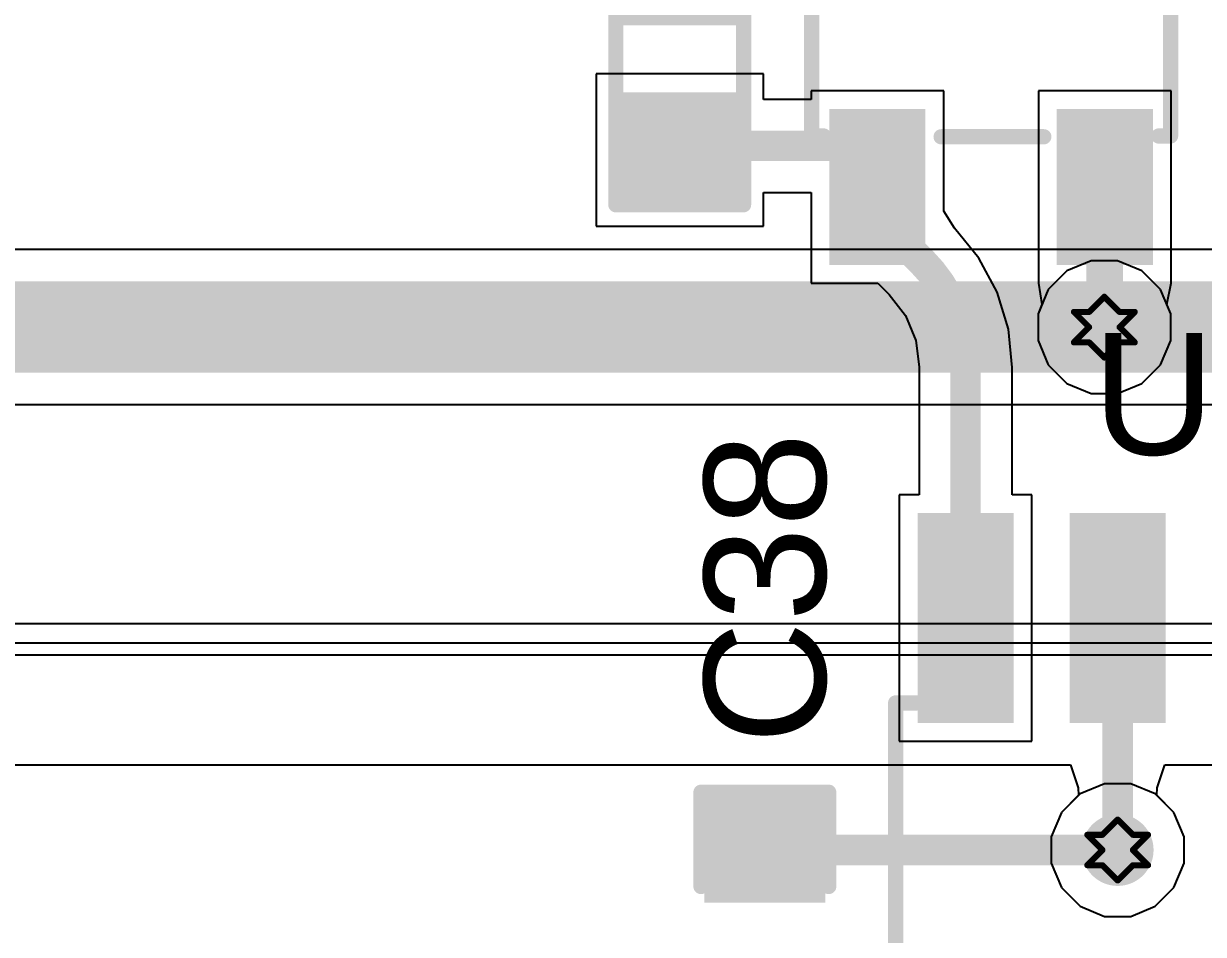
# Model space of a CAD drawing. Header units: inches. Extents: x 24 to 500, y 68 to 269.
# Drawn here: x 268.87 to 278.72, y 100.44 to 108.05 of the extents above; entities that cross this region are included whole.
import ezdxf

# ---------------------------------------------------------------- set-up
doc = ezdxf.new("R2010")
doc.units = ezdxf.units.IN
for name, color, linetype in [('Bottom Layer', 5, 'Continuous'), ('Drill Drawing', 1, 'Continuous'), ('Layer 1', 16, 'Continuous'), ('Layer 2', 76, 'Continuous'), ('Top Layer', 1, 'Continuous'), ('Top Overlay', 2, 'Continuous'), ('Top Paste', 8, 'Continuous'), ('Top Solder', 216, 'Continuous'), ('Via Holes', 16, 'Continuous')]:
    doc.layers.add(name, color=color, linetype=linetype)
doc.styles.add('Arial', font='', dxfattribs={"height": 0.2})
doc.styles.get('Arial').set_extended_font_data('Arial')

# ---------------------------------------------------------------- blocks, each defined once
blk = doc.blocks.new('SOIC_8_35')
at = {"layer": 'Top Layer'}
for points in [[(-1.925, 2.205), (-1.925, 1.605), (-3.475, 1.605), (-3.475, 2.205)], [(3.475, 2.205), (3.475, 1.605), (1.925, 1.605), (1.925, 2.205)], [(-1.925, 0.935), (-1.925, 0.335), (-3.475, 0.335), (-3.475, 0.935)], [(3.475, 0.935), (3.475, 0.335), (1.925, 0.335), (1.925, 0.935)], [(-1.925, -0.335), (-1.925, -0.935), (-3.475, -0.935), (-3.475, -0.335)], [(3.475, -0.335), (3.475, -0.935), (1.925, -0.935), (1.925, -0.335)], [(-1.925, -1.605), (-1.925, -2.205), (-3.475, -2.205), (-3.475, -1.605)], [(3.475, -1.605), (3.475, -2.205), (1.925, -2.205), (1.925, -1.605)]]:
    blk.add_hatch(color=1, dxfattribs=at).paths.add_polyline_path(points)
at = {"layer": 'Top Overlay'}
blk.add_hatch(color=2, dxfattribs=at).paths.add_polyline_path([(-1.8288, 1.5748), (-1.4986, 1.5748), (-1.4986, 2.2352), (-1.8288, 2.2352)])
at = {"layer": 'Top Paste'}
for points in [[(-1.925, 2.205), (-1.925, 1.605), (-3.475, 1.605), (-3.475, 2.205)], [(3.475, 2.205), (3.475, 1.605), (1.925, 1.605), (1.925, 2.205)], [(-1.925, 0.935), (-1.925, 0.335), (-3.475, 0.335), (-3.475, 0.935)], [(3.475, 0.935), (3.475, 0.335), (1.925, 0.335), (1.925, 0.935)], [(-1.925, -0.335), (-1.925, -0.935), (-3.475, -0.935), (-3.475, -0.335)], [(3.475, -0.335), (3.475, -0.935), (1.925, -0.935), (1.925, -0.335)], [(-1.925, -1.605), (-1.925, -2.205), (-3.475, -2.205), (-3.475, -1.605)], [(3.475, -1.605), (3.475, -2.205), (1.925, -2.205), (1.925, -1.605)]]:
    blk.add_hatch(color=8, dxfattribs=at).paths.add_polyline_path(points)
at = {"layer": 'Top Solder'}
for points in [[(-1.8234, 2.3066), (-1.8234, 1.5034), (-3.5766, 1.5034), (-3.5766, 2.3066)], [(3.5766, 2.3066), (3.5766, 1.5034), (1.8234, 1.5034), (1.8234, 2.3066)], [(-1.8234, 1.0366), (-1.8234, 0.2334), (-3.5766, 0.2334), (-3.5766, 1.0366)], [(3.5766, 1.0366), (3.5766, 0.2334), (1.8234, 0.2334), (1.8234, 1.0366)], [(-1.8234, -0.2334), (-1.8234, -1.0366), (-3.5766, -1.0366), (-3.5766, -0.2334)], [(3.5766, -0.2334), (3.5766, -1.0366), (1.8234, -1.0366), (1.8234, -0.2334)], [(-1.8234, -1.5034), (-1.8234, -2.3066), (-3.5766, -2.3066), (-3.5766, -1.5034)], [(3.5766, -1.5034), (3.5766, -2.3066), (1.8234, -2.3066), (1.8234, -1.5034)]]:
    blk.add_hatch(color=216, dxfattribs=at).paths.add_polyline_path(points)
at = {"layer": 'Top Overlay'}
for points in [[(-1.9906, 2.3114, 0.127, 0.127, 0), (-1.9906, 2.4892, 0.127, 0.127, 0)], [(1.9906, 2.4892, 0.127, 0.127, 0), (-1.9906, 2.4892, 0.127, 0.127, 0)], [(1.9906, 2.3114, 0.127, 0.127, 0), (1.9906, 2.4892, 0.127, 0.127, 0)], [(-3.6322, 1.905, 0.127, 0.127, 0), (-3.7592, 2.032, 0.127, 0.127, 0)], [(-3.7592, 1.778, 0.127, 0.127, 0), (-3.7592, 2.032, 0.127, 0.127, 0)], [(-3.7592, 1.778, 0.127, 0.127, 0), (-3.6322, 1.905, 0.127, 0.127, 0)], [(-1.9906, -2.4892, 0.127, 0.127, 0), (-1.9906, -2.3114, 0.127, 0.127, 0)], [(1.9906, -2.4892, 0.127, 0.127, 0), (1.9906, -2.3114, 0.127, 0.127, 0)], [(1.9906, -2.4892, 0.127, 0.127, 0), (-1.9906, -2.4892, 0.127, 0.127, 0)]]:
    blk.add_lwpolyline(points, format="xyseb", dxfattribs=at)
for points in [[(-2.0223, 2.4892, 0.0635, 0.0635, 1), (-1.9588, 2.4892, 0.0635, 0.0635, 1)], [(-2.0223, 2.4892, 0.0635, 0.0635, 1), (-1.9588, 2.4892, 0.0635, 0.0635, 1)], [(1.9588, 2.4892, 0.0635, 0.0635, 1), (2.0223, 2.4892, 0.0635, 0.0635, 1)], [(1.9588, 2.4892, 0.0635, 0.0635, 1), (2.0223, 2.4892, 0.0635, 0.0635, 1)], [(-2.0223, 2.3114, 0.0635, 0.0635, 1), (-1.9588, 2.3114, 0.0635, 0.0635, 1)], [(1.9588, 2.3114, 0.0635, 0.0635, 1), (2.0223, 2.3114, 0.0635, 0.0635, 1)], [(-3.791, 2.032, 0.0635, 0.0635, 1), (-3.7275, 2.032, 0.0635, 0.0635, 1)], [(-3.791, 2.032, 0.0635, 0.0635, 1), (-3.7275, 2.032, 0.0635, 0.0635, 1)], [(-3.6639, 1.905, 0.0635, 0.0635, 1), (-3.6004, 1.905, 0.0635, 0.0635, 1)], [(-3.6639, 1.905, 0.0635, 0.0635, 1), (-3.6004, 1.905, 0.0635, 0.0635, 1)], [(-3.791, 1.778, 0.0635, 0.0635, 1), (-3.7275, 1.778, 0.0635, 0.0635, 1)], [(-3.791, 1.778, 0.0635, 0.0635, 1), (-3.7275, 1.778, 0.0635, 0.0635, 1)], [(-2.0223, -2.3114, 0.0635, 0.0635, 1), (-1.9588, -2.3114, 0.0635, 0.0635, 1)], [(1.9588, -2.3114, 0.0635, 0.0635, 1), (2.0223, -2.3114, 0.0635, 0.0635, 1)], [(-2.0223, -2.4892, 0.0635, 0.0635, 1), (-1.9588, -2.4892, 0.0635, 0.0635, 1)], [(-2.0223, -2.4892, 0.0635, 0.0635, 1), (-1.9588, -2.4892, 0.0635, 0.0635, 1)], [(1.9588, -2.4892, 0.0635, 0.0635, 1), (2.0223, -2.4892, 0.0635, 0.0635, 1)], [(1.9588, -2.4892, 0.0635, 0.0635, 1), (2.0223, -2.4892, 0.0635, 0.0635, 1)]]:
    blk.add_lwpolyline(points, format="xyseb", close=True, dxfattribs=at)
blk = doc.blocks.new('SOT_23_5_71')
at = {"layer": 'Top Layer'}
for points in [[(-1.85, 1.25), (-0.75, 1.25), (-0.75, 0.65), (-1.85, 0.65)], [(0.75, 1.25), (1.85, 1.25), (1.85, 0.65), (0.75, 0.65)], [(-1.85, 0.3), (-0.75, 0.3), (-0.75, -0.3), (-1.85, -0.3)], [(-1.85, -0.65), (-0.75, -0.65), (-0.75, -1.25), (-1.85, -1.25)], [(0.75, -0.65), (1.85, -0.65), (1.85, -1.25), (0.75, -1.25)]]:
    blk.add_hatch(color=1, dxfattribs=at).paths.add_polyline_path(points)
at = {"layer": 'Top Paste'}
for points in [[(-1.85, 1.25), (-0.75, 1.25), (-0.75, 0.65), (-1.85, 0.65)], [(0.75, 1.25), (1.85, 1.25), (1.85, 0.65), (0.75, 0.65)], [(-1.85, 0.3), (-0.75, 0.3), (-0.75, -0.3), (-1.85, -0.3)], [(-1.85, -0.65), (-0.75, -0.65), (-0.75, -1.25), (-1.85, -1.25)], [(0.75, -0.65), (1.85, -0.65), (1.85, -1.25), (0.75, -1.25)]]:
    blk.add_hatch(color=8, dxfattribs=at).paths.add_polyline_path(points)
at = {"layer": 'Top Solder'}
for points in [[(-1.9516, 1.3516), (-0.6484, 1.3516), (-0.6484, 0.5484), (-1.9516, 0.5484)], [(0.6484, 1.3516), (1.9516, 1.3516), (1.9516, 0.5484), (0.6484, 0.5484)], [(-1.9516, 0.4016), (-0.6484, 0.4016), (-0.6484, -0.4016), (-1.9516, -0.4016)], [(-1.9516, -0.5484), (-0.6484, -0.5484), (-0.6484, -1.3516), (-1.9516, -1.3516)], [(0.6484, -0.5484), (1.9516, -0.5484), (1.9516, -1.3516), (0.6484, -1.3516)]]:
    blk.add_hatch(color=216, dxfattribs=at).paths.add_polyline_path(points)
at = {"layer": 'Top Overlay'}
for points in [[(-0.879, 1.3986, 0.127, 0.127, 0), (-0.879, 1.4986, 0.127, 0.127, 0)], [(0.8736, 1.4986, 0.127, 0.127, 0), (-0.879, 1.4986, 0.127, 0.127, 0)], [(0.8736, 1.3986, 0.127, 0.127, 0), (0.8736, 1.4986, 0.127, 0.127, 0)], [(-2.1336, 0.8128, 0.127, 0.127, 0), (-2.1336, 1.0668, 0.127, 0.127, 0)], [(-2.0066, 0.9398, 0.127, 0.127, 0), (-2.1336, 1.0668, 0.127, 0.127, 0)], [(-2.1336, 0.8128, 0.127, 0.127, 0), (-2.0066, 0.9398, 0.127, 0.127, 0)], [(0.88, -0.418, 0.127, 0.127, 0), (0.88, 0.44, 0.127, 0.127, 0)], [(-0.879, -1.4986, 0.127, 0.127, 0), (-0.879, -1.3986, 0.127, 0.127, 0)], [(0.8736, -1.4986, 0.127, 0.127, 0), (0.8736, -1.3986, 0.127, 0.127, 0)], [(0.8736, -1.4986, 0.127, 0.127, 0), (-0.879, -1.4986, 0.127, 0.127, 0)]]:
    blk.add_lwpolyline(points, format="xyseb", dxfattribs=at)
for points in [[(-0.9108, 1.4986, 0.0635, 0.0635, 1), (-0.8473, 1.4986, 0.0635, 0.0635, 1)], [(-0.9108, 1.4986, 0.0635, 0.0635, 1), (-0.8473, 1.4986, 0.0635, 0.0635, 1)], [(0.8418, 1.4986, 0.0635, 0.0635, 1), (0.9053, 1.4986, 0.0635, 0.0635, 1)], [(0.8418, 1.4986, 0.0635, 0.0635, 1), (0.9053, 1.4986, 0.0635, 0.0635, 1)], [(-0.9108, 1.3986, 0.0635, 0.0635, 1), (-0.8473, 1.3986, 0.0635, 0.0635, 1)], [(0.8418, 1.3986, 0.0635, 0.0635, 1), (0.9053, 1.3986, 0.0635, 0.0635, 1)], [(-2.1654, 1.0668, 0.0635, 0.0635, 1), (-2.1019, 1.0668, 0.0635, 0.0635, 1)], [(-2.1654, 1.0668, 0.0635, 0.0635, 1), (-2.1019, 1.0668, 0.0635, 0.0635, 1)], [(-2.0384, 0.9398, 0.0635, 0.0635, 1), (-1.9749, 0.9398, 0.0635, 0.0635, 1)], [(-2.0384, 0.9398, 0.0635, 0.0635, 1), (-1.9749, 0.9398, 0.0635, 0.0635, 1)], [(-2.1654, 0.8128, 0.0635, 0.0635, 1), (-2.1019, 0.8128, 0.0635, 0.0635, 1)], [(-2.1654, 0.8128, 0.0635, 0.0635, 1), (-2.1019, 0.8128, 0.0635, 0.0635, 1)], [(0.8482, 0.44, 0.0635, 0.0635, 1), (0.9117, 0.44, 0.0635, 0.0635, 1)], [(0.8482, -0.418, 0.0635, 0.0635, 1), (0.9117, -0.418, 0.0635, 0.0635, 1)], [(-0.9108, -1.3986, 0.0635, 0.0635, 1), (-0.8473, -1.3986, 0.0635, 0.0635, 1)], [(0.8418, -1.3986, 0.0635, 0.0635, 1), (0.9053, -1.3986, 0.0635, 0.0635, 1)], [(-0.9108, -1.4986, 0.0635, 0.0635, 1), (-0.8473, -1.4986, 0.0635, 0.0635, 1)], [(-0.9108, -1.4986, 0.0635, 0.0635, 1), (-0.8473, -1.4986, 0.0635, 0.0635, 1)], [(0.8418, -1.4986, 0.0635, 0.0635, 1), (0.9053, -1.4986, 0.0635, 0.0635, 1)], [(0.8418, -1.4986, 0.0635, 0.0635, 1), (0.9053, -1.4986, 0.0635, 0.0635, 1)]]:
    blk.add_lwpolyline(points, format="xyseb", close=True, dxfattribs=at)
blk = doc.blocks.new('R___0603_121')
at = {"layer": 'Top Layer'}
for points in [[(-0.381, 0.4445), (-0.381, -0.4445), (-1.143, -0.4445), (-1.143, 0.4445)], [(1.143, 0.4445), (1.143, -0.4445), (0.381, -0.4445), (0.381, 0.4445)]]:
    blk.add_hatch(color=1, dxfattribs=at).paths.add_polyline_path(points)
at = {"layer": 'Top Paste'}
for points in [[(-0.381, 0.4445), (-0.381, -0.4445), (-1.143, -0.4445), (-1.143, 0.4445)], [(1.143, 0.4445), (1.143, -0.4445), (0.381, -0.4445), (0.381, 0.4445)]]:
    blk.add_hatch(color=8, dxfattribs=at).paths.add_polyline_path(points)
at = {"layer": 'Top Solder'}
for points in [[(-0.2794, 0.5461), (-0.2794, -0.5461), (-1.2446, -0.5461), (-1.2446, 0.5461)], [(1.2446, 0.5461), (1.2446, -0.5461), (0.2794, -0.5461), (0.2794, 0.5461)]]:
    blk.add_hatch(color=216, dxfattribs=at).paths.add_polyline_path(points)
at = {"layer": 'Top Overlay'}
for points in [[(1.2192, 0.5334, 0.127, 0.127, 0), (-1.2192, 0.5334, 0.127, 0.127, 0)], [(-1.2192, -0.5334, 0.127, 0.127, 0), (-1.2192, 0.5334, 0.127, 0.127, 0)], [(1.2192, -0.5334, 0.127, 0.127, 0), (1.2192, 0.5334, 0.127, 0.127, 0)], [(1.2192, -0.5334, 0.127, 0.127, 0), (-1.2192, -0.5334, 0.127, 0.127, 0)]]:
    blk.add_lwpolyline(points, format="xyseb", dxfattribs=at)
for points in [[(-1.25095, 0.5334, 0.0635, 0.0635, 1), (-1.18745, 0.5334, 0.0635, 0.0635, 1)], [(-1.25095, 0.5334, 0.0635, 0.0635, 1), (-1.18745, 0.5334, 0.0635, 0.0635, 1)], [(1.18745, 0.5334, 0.0635, 0.0635, 1), (1.25095, 0.5334, 0.0635, 0.0635, 1)], [(1.18745, 0.5334, 0.0635, 0.0635, 1), (1.25095, 0.5334, 0.0635, 0.0635, 1)], [(-1.25095, -0.5334, 0.0635, 0.0635, 1), (-1.18745, -0.5334, 0.0635, 0.0635, 1)], [(-1.25095, -0.5334, 0.0635, 0.0635, 1), (-1.18745, -0.5334, 0.0635, 0.0635, 1)], [(1.18745, -0.5334, 0.0635, 0.0635, 1), (1.25095, -0.5334, 0.0635, 0.0635, 1)], [(1.18745, -0.5334, 0.0635, 0.0635, 1), (1.25095, -0.5334, 0.0635, 0.0635, 1)]]:
    blk.add_lwpolyline(points, format="xyseb", close=True, dxfattribs=at)
blk = doc.blocks.new('C___0603_239')
at = {"layer": 'Top Layer'}
for points in [[(-0.381, 0.4445), (-0.381, -0.4445), (-1.143, -0.4445), (-1.143, 0.4445)], [(1.143, 0.4445), (1.143, -0.4445), (0.381, -0.4445), (0.381, 0.4445)]]:
    blk.add_hatch(color=1, dxfattribs=at).paths.add_polyline_path(points)
at = {"layer": 'Top Paste'}
for points in [[(-0.381, 0.4445), (-0.381, -0.4445), (-1.143, -0.4445), (-1.143, 0.4445)], [(1.143, 0.4445), (1.143, -0.4445), (0.381, -0.4445), (0.381, 0.4445)]]:
    blk.add_hatch(color=8, dxfattribs=at).paths.add_polyline_path(points)
at = {"layer": 'Top Solder'}
for points in [[(-0.321, 0.5045), (-0.321, -0.5045), (-1.203, -0.5045), (-1.203, 0.5045)], [(1.203, 0.5045), (1.203, -0.5045), (0.321, -0.5045), (0.321, 0.5045)]]:
    blk.add_hatch(color=216, dxfattribs=at).paths.add_polyline_path(points)
at = {"layer": 'Top Overlay'}
for points in [[(-1.2446, 0.5334, 0.127, 0.127, 0), (-0.4572, 0.5334, 0.127, 0.127, 0)], [(-1.2446, 0.5334, 0.127, 0.127, 0), (-1.2446, -0.5334, 0.127, 0.127, 0)], [(0.4572, 0.5334, 0.127, 0.127, 0), (1.2446, 0.5334, 0.127, 0.127, 0)], [(1.2446, 0.5334, 0.127, 0.127, 0), (1.2446, -0.5334, 0.127, 0.127, 0)], [(-1.2446, -0.5334, 0.127, 0.127, 0), (-0.4572, -0.5334, 0.127, 0.127, 0)], [(0.4572, -0.5334, 0.127, 0.127, 0), (1.2446, -0.5334, 0.127, 0.127, 0)]]:
    blk.add_lwpolyline(points, format="xyseb", dxfattribs=at)
for points in [[(-1.2764, 0.5334, 0.0635, 0.0635, 1), (-1.2128, 0.5334, 0.0635, 0.0635, 1)], [(-1.2764, 0.5334, 0.0635, 0.0635, 1), (-1.2128, 0.5334, 0.0635, 0.0635, 1)], [(-0.4889, 0.5334, 0.0635, 0.0635, 1), (-0.4254, 0.5334, 0.0635, 0.0635, 1)], [(0.4254, 0.5334, 0.0635, 0.0635, 1), (0.4889, 0.5334, 0.0635, 0.0635, 1)], [(1.2128, 0.5334, 0.0635, 0.0635, 1), (1.2764, 0.5334, 0.0635, 0.0635, 1)], [(1.2128, 0.5334, 0.0635, 0.0635, 1), (1.2764, 0.5334, 0.0635, 0.0635, 1)], [(-1.2764, -0.5334, 0.0635, 0.0635, 1), (-1.2128, -0.5334, 0.0635, 0.0635, 1)], [(-1.2764, -0.5334, 0.0635, 0.0635, 1), (-1.2128, -0.5334, 0.0635, 0.0635, 1)], [(-0.4889, -0.5334, 0.0635, 0.0635, 1), (-0.4254, -0.5334, 0.0635, 0.0635, 1)], [(0.4254, -0.5334, 0.0635, 0.0635, 1), (0.4889, -0.5334, 0.0635, 0.0635, 1)], [(1.2128, -0.5334, 0.0635, 0.0635, 1), (1.2764, -0.5334, 0.0635, 0.0635, 1)], [(1.2128, -0.5334, 0.0635, 0.0635, 1), (1.2764, -0.5334, 0.0635, 0.0635, 1)]]:
    blk.add_lwpolyline(points, format="xyseb", close=True, dxfattribs=at)

msp = doc.modelspace()

# ---------------------------------------------------------------- hatches: boundary and pattern name
at = {"layer": 'Bottom Layer'}
h = msp.add_hatch(color=5, dxfattribs=at)
edge = h.paths.add_edge_path()
edge.add_arc((277.8917, 105.5098), 0.3, 0, 360)
h = msp.add_hatch(color=5, dxfattribs=at)
edge = h.paths.add_edge_path()
edge.add_arc((278.003, 101.1428), 0.3, 0, 360)
at = {"layer": 'Layer 1'}
h = msp.add_hatch(color=16, dxfattribs=at)
edge = h.paths.add_edge_path()
edge.add_arc((277.8917, 105.5098), 0.3, 0, 360)
h = msp.add_hatch(color=16, dxfattribs=at)
edge = h.paths.add_edge_path()
edge.add_arc((278.003, 101.1428), 0.3, 0, 360)
at = {"layer": 'Layer 2'}
h = msp.add_hatch(color=76, dxfattribs=at)
edge = h.paths.add_edge_path()
edge.add_arc((277.8917, 105.5098), 0.3, 0, 360)
h = msp.add_hatch(color=76, dxfattribs=at)
edge = h.paths.add_edge_path()
edge.add_arc((278.003, 101.1428), 0.3, 0, 360)
at = {"layer": 'Top Layer'}
h = msp.add_hatch(color=1, dxfattribs=at)
edge = h.paths.add_edge_path()
edge.add_arc((277.8917, 105.5098), 0.3, 0, 360)
h = msp.add_hatch(color=1, dxfattribs=at)
edge = h.paths.add_edge_path()
edge.add_arc((278.003, 101.1428), 0.3, 0, 360)
at = {"layer": 'Via Holes'}
h = msp.add_hatch(color=7, dxfattribs=at)
edge = h.paths.add_edge_path()
edge.add_arc((277.8917, 105.5098), 0.15, 0, 360)
h = msp.add_hatch(color=7, dxfattribs=at)
edge = h.paths.add_edge_path()
edge.add_arc((278.003, 101.1428), 0.15, 0, 360)

# ---------------------------------------------------------------- linework, layer by layer
at = {"layer": 'Bottom Layer'}
for p, q in [((281.299, 106.1594), (260.3006, 106.1594)), ((260.3006, 104.8645), (281.299, 104.8645)), ((297.3889, 103.0309), (261.239, 103.0309)), ((261.239, 102.772), (376.7836, 102.7719)), ((277.8928, 101.6968), (277.6892, 101.6125)), ((278.1132, 101.6968), (277.8928, 101.6968)), ((278.3168, 101.6125), (278.1132, 101.6968)), ((277.6892, 101.6125), (277.5333, 101.4566)), ((278.4727, 101.4566), (278.3168, 101.6125)), ((277.5333, 101.4566), (277.449, 101.253)), ((278.557, 101.253), (278.4727, 101.4566)), ((277.449, 101.253), (277.449, 101.0326)), ((278.557, 101.0326), (278.557, 101.253)), ((277.449, 101.0326), (277.5333, 100.829)), ((278.4727, 100.829), (278.557, 101.0326)), ((277.5333, 100.829), (277.6892, 100.6731)), ((278.3168, 100.6731), (278.4727, 100.829)), ((277.6892, 100.6731), (277.8928, 100.5888)), ((278.1132, 100.5888), (278.3168, 100.6731)), ((277.8928, 100.5888), (278.1132, 100.5888))]:
    msp.add_line(p, q, dxfattribs=at)
msp.add_lwpolyline([(260.3006, 105.512, 0.762, 0.762, 0), (281.299, 105.512, 0.762, 0.762, 0)], format="xyseb", dxfattribs=at)
at = {"layer": 'Drill Drawing'}
for points in [[(277.7647, 105.6368, 0.0508, 0.0508, 0), (277.8917, 105.7638, 0.0508, 0.0508, 0)], [(277.8917, 105.7638, 0.0508, 0.0508, 0), (278.0187, 105.6368, 0.0508, 0.0508, 0)], [(277.6377, 105.6368, 0.0508, 0.0508, 0), (277.7647, 105.5098, 0.0508, 0.0508, 0)], [(277.6377, 105.6368, 0.0508, 0.0508, 0), (277.7647, 105.6368, 0.0508, 0.0508, 0)], [(278.0187, 105.6368, 0.0508, 0.0508, 0), (278.1457, 105.6368, 0.0508, 0.0508, 0)], [(278.0187, 105.5098, 0.0508, 0.0508, 0), (278.1457, 105.6368, 0.0508, 0.0508, 0)], [(277.6377, 105.3828, 0.0508, 0.0508, 0), (277.7647, 105.5098, 0.0508, 0.0508, 0)], [(278.0187, 105.5098, 0.0508, 0.0508, 0), (278.1457, 105.3828, 0.0508, 0.0508, 0)], [(277.6377, 105.3828, 0.0508, 0.0508, 0), (277.7647, 105.3828, 0.0508, 0.0508, 0)], [(277.7647, 105.3828, 0.0508, 0.0508, 0), (277.8917, 105.2558, 0.0508, 0.0508, 0)], [(277.8917, 105.2558, 0.0508, 0.0508, 0), (278.0187, 105.3828, 0.0508, 0.0508, 0)], [(278.0187, 105.3828, 0.0508, 0.0508, 0), (278.1457, 105.3828, 0.0508, 0.0508, 0)], [(277.876, 101.2698, 0.0508, 0.0508, 0), (278.003, 101.3968, 0.0508, 0.0508, 0)], [(278.003, 101.3968, 0.0508, 0.0508, 0), (278.13, 101.2698, 0.0508, 0.0508, 0)], [(277.749, 101.2698, 0.0508, 0.0508, 0), (277.876, 101.1428, 0.0508, 0.0508, 0)], [(277.749, 101.2698, 0.0508, 0.0508, 0), (277.876, 101.2698, 0.0508, 0.0508, 0)], [(278.13, 101.2698, 0.0508, 0.0508, 0), (278.257, 101.2698, 0.0508, 0.0508, 0)], [(278.13, 101.1428, 0.0508, 0.0508, 0), (278.257, 101.2698, 0.0508, 0.0508, 0)], [(277.749, 101.0158, 0.0508, 0.0508, 0), (277.876, 101.1428, 0.0508, 0.0508, 0)], [(278.13, 101.1428, 0.0508, 0.0508, 0), (278.257, 101.0158, 0.0508, 0.0508, 0)], [(277.749, 101.0158, 0.0508, 0.0508, 0), (277.876, 101.0158, 0.0508, 0.0508, 0)], [(277.876, 101.0158, 0.0508, 0.0508, 0), (278.003, 100.8888, 0.0508, 0.0508, 0)], [(278.003, 100.8888, 0.0508, 0.0508, 0), (278.13, 101.0158, 0.0508, 0.0508, 0)], [(278.13, 101.0158, 0.0508, 0.0508, 0), (278.257, 101.0158, 0.0508, 0.0508, 0)]]:
    msp.add_lwpolyline(points, format="xyseb", dxfattribs=at)
for points in [[(277.879, 105.7638, 0.0254, 0.0254, 1), (277.9044, 105.7638, 0.0254, 0.0254, 1)], [(277.879, 105.7638, 0.0254, 0.0254, 1), (277.9044, 105.7638, 0.0254, 0.0254, 1)], [(277.625, 105.6368, 0.0254, 0.0254, 1), (277.6504, 105.6368, 0.0254, 0.0254, 1)], [(277.625, 105.6368, 0.0254, 0.0254, 1), (277.6504, 105.6368, 0.0254, 0.0254, 1)], [(277.752, 105.6368, 0.0254, 0.0254, 1), (277.7774, 105.6368, 0.0254, 0.0254, 1)], [(277.752, 105.6368, 0.0254, 0.0254, 1), (277.7774, 105.6368, 0.0254, 0.0254, 1)], [(278.006, 105.6368, 0.0254, 0.0254, 1), (278.0314, 105.6368, 0.0254, 0.0254, 1)], [(278.006, 105.6368, 0.0254, 0.0254, 1), (278.0314, 105.6368, 0.0254, 0.0254, 1)], [(278.133, 105.6368, 0.0254, 0.0254, 1), (278.1584, 105.6368, 0.0254, 0.0254, 1)], [(278.133, 105.6368, 0.0254, 0.0254, 1), (278.1584, 105.6368, 0.0254, 0.0254, 1)], [(277.752, 105.5098, 0.0254, 0.0254, 1), (277.7774, 105.5098, 0.0254, 0.0254, 1)], [(277.752, 105.5098, 0.0254, 0.0254, 1), (277.7774, 105.5098, 0.0254, 0.0254, 1)], [(278.006, 105.5098, 0.0254, 0.0254, 1), (278.0314, 105.5098, 0.0254, 0.0254, 1)], [(278.006, 105.5098, 0.0254, 0.0254, 1), (278.0314, 105.5098, 0.0254, 0.0254, 1)], [(277.625, 105.3828, 0.0254, 0.0254, 1), (277.6504, 105.3828, 0.0254, 0.0254, 1)], [(277.625, 105.3828, 0.0254, 0.0254, 1), (277.6504, 105.3828, 0.0254, 0.0254, 1)], [(277.752, 105.3828, 0.0254, 0.0254, 1), (277.7774, 105.3828, 0.0254, 0.0254, 1)], [(277.752, 105.3828, 0.0254, 0.0254, 1), (277.7774, 105.3828, 0.0254, 0.0254, 1)], [(278.006, 105.3828, 0.0254, 0.0254, 1), (278.0314, 105.3828, 0.0254, 0.0254, 1)], [(278.006, 105.3828, 0.0254, 0.0254, 1), (278.0314, 105.3828, 0.0254, 0.0254, 1)], [(278.133, 105.3828, 0.0254, 0.0254, 1), (278.1584, 105.3828, 0.0254, 0.0254, 1)], [(278.133, 105.3828, 0.0254, 0.0254, 1), (278.1584, 105.3828, 0.0254, 0.0254, 1)], [(277.879, 105.2558, 0.0254, 0.0254, 1), (277.9044, 105.2558, 0.0254, 0.0254, 1)], [(277.879, 105.2558, 0.0254, 0.0254, 1), (277.9044, 105.2558, 0.0254, 0.0254, 1)], [(277.9903, 101.3968, 0.0254, 0.0254, 1), (278.0157, 101.3968, 0.0254, 0.0254, 1)], [(277.9903, 101.3968, 0.0254, 0.0254, 1), (278.0157, 101.3968, 0.0254, 0.0254, 1)], [(277.7363, 101.2698, 0.0254, 0.0254, 1), (277.7617, 101.2698, 0.0254, 0.0254, 1)], [(277.7363, 101.2698, 0.0254, 0.0254, 1), (277.7617, 101.2698, 0.0254, 0.0254, 1)], [(277.8633, 101.2698, 0.0254, 0.0254, 1), (277.8887, 101.2698, 0.0254, 0.0254, 1)], [(277.8633, 101.2698, 0.0254, 0.0254, 1), (277.8887, 101.2698, 0.0254, 0.0254, 1)], [(278.1173, 101.2698, 0.0254, 0.0254, 1), (278.1427, 101.2698, 0.0254, 0.0254, 1)], [(278.1173, 101.2698, 0.0254, 0.0254, 1), (278.1427, 101.2698, 0.0254, 0.0254, 1)], [(278.2443, 101.2698, 0.0254, 0.0254, 1), (278.2697, 101.2698, 0.0254, 0.0254, 1)], [(278.2443, 101.2698, 0.0254, 0.0254, 1), (278.2697, 101.2698, 0.0254, 0.0254, 1)], [(277.8633, 101.1428, 0.0254, 0.0254, 1), (277.8887, 101.1428, 0.0254, 0.0254, 1)], [(277.8633, 101.1428, 0.0254, 0.0254, 1), (277.8887, 101.1428, 0.0254, 0.0254, 1)], [(278.1173, 101.1428, 0.0254, 0.0254, 1), (278.1427, 101.1428, 0.0254, 0.0254, 1)], [(278.1173, 101.1428, 0.0254, 0.0254, 1), (278.1427, 101.1428, 0.0254, 0.0254, 1)], [(277.7363, 101.0158, 0.0254, 0.0254, 1), (277.7617, 101.0158, 0.0254, 0.0254, 1)], [(277.7363, 101.0158, 0.0254, 0.0254, 1), (277.7617, 101.0158, 0.0254, 0.0254, 1)], [(277.8633, 101.0158, 0.0254, 0.0254, 1), (277.8887, 101.0158, 0.0254, 0.0254, 1)], [(277.8633, 101.0158, 0.0254, 0.0254, 1), (277.8887, 101.0158, 0.0254, 0.0254, 1)], [(278.1173, 101.0158, 0.0254, 0.0254, 1), (278.1427, 101.0158, 0.0254, 0.0254, 1)], [(278.1173, 101.0158, 0.0254, 0.0254, 1), (278.1427, 101.0158, 0.0254, 0.0254, 1)], [(278.2443, 101.0158, 0.0254, 0.0254, 1), (278.2697, 101.0158, 0.0254, 0.0254, 1)], [(278.2443, 101.0158, 0.0254, 0.0254, 1), (278.2697, 101.0158, 0.0254, 0.0254, 1)], [(277.9903, 100.8888, 0.0254, 0.0254, 1), (278.0157, 100.8888, 0.0254, 0.0254, 1)], [(277.9903, 100.8888, 0.0254, 0.0254, 1), (278.0157, 100.8888, 0.0254, 0.0254, 1)]]:
    msp.add_lwpolyline(points, format="xyseb", close=True, dxfattribs=at)
at = {"layer": 'Layer 1'}
for p, q in [((277.7815, 106.0638), (277.5779, 105.9795)), ((278.0019, 106.0638), (277.7815, 106.0638)), ((278.2055, 105.9795), (278.0019, 106.0638)), ((277.5779, 105.9795), (277.422, 105.8236)), ((278.3613, 105.8236), (278.2055, 105.9795)), ((277.422, 105.8236), (277.3377, 105.62)), ((278.4457, 105.62), (278.3613, 105.8236)), ((277.3377, 105.62), (277.3377, 105.3996)), ((278.4457, 105.3996), (278.4457, 105.62)), ((277.3377, 105.3996), (277.422, 105.196)), ((278.3613, 105.196), (278.4457, 105.3996)), ((277.422, 105.196), (277.5779, 105.0401)), ((278.2055, 105.0401), (278.3613, 105.196)), ((277.5779, 105.0401), (277.7815, 104.9558)), ((278.0019, 104.9558), (278.2055, 105.0401)), ((277.7815, 104.9558), (278.0019, 104.9558))]:
    msp.add_line(p, q, dxfattribs=at)
at = {"layer": 'Layer 2'}
for p, q in [((277.7815, 106.0638), (277.5779, 105.9795)), ((278.0019, 106.0638), (277.7815, 106.0638)), ((278.2055, 105.9795), (278.0019, 106.0638)), ((277.5779, 105.9795), (277.422, 105.8236)), ((278.3613, 105.8236), (278.2055, 105.9795)), ((277.422, 105.8236), (277.3377, 105.62)), ((278.4457, 105.62), (278.3613, 105.8236)), ((277.3377, 105.62), (277.3377, 105.3996)), ((278.4457, 105.3996), (278.4457, 105.62)), ((277.3377, 105.3996), (277.422, 105.196)), ((278.3613, 105.196), (278.4457, 105.3996)), ((277.422, 105.196), (277.5779, 105.0401)), ((278.2055, 105.0401), (278.3613, 105.196)), ((277.5779, 105.0401), (277.7815, 104.9558)), ((278.0019, 104.9558), (278.2055, 105.0401)), ((277.7815, 104.9558), (278.0019, 104.9558)), ((359.537, 102.87), (247.3286, 102.87)), ((247.3286, 101.854), (277.6086, 101.854)), ((277.6086, 101.854), (277.6724, 101.6629)), ((278.3336, 101.6629), (278.3974, 101.854)), ((278.3974, 101.854), (285.2829, 101.854)), ((277.6767, 101.6), (277.5333, 101.4566)), ((277.6724, 101.6629), (277.6767, 101.6)), ((278.3293, 101.6), (278.3336, 101.6629)), ((278.4727, 101.4566), (278.3293, 101.6)), ((277.5333, 101.4566), (277.449, 101.253)), ((278.557, 101.253), (278.4727, 101.4566)), ((277.449, 101.253), (277.449, 101.0326)), ((278.557, 101.0326), (278.557, 101.253)), ((277.449, 101.0326), (277.5333, 100.829)), ((278.4727, 100.829), (278.557, 101.0326)), ((277.5333, 100.829), (277.6892, 100.6731)), ((278.3168, 100.6731), (278.4727, 100.829)), ((277.6892, 100.6731), (277.8928, 100.5888)), ((278.1132, 100.5888), (278.3168, 100.6731)), ((277.8928, 100.5888), (278.1132, 100.5888))]:
    msp.add_line(p, q, dxfattribs=at)
at = {"layer": 'Top Layer'}
for p, q in [((275.0439, 107.6243), (273.6469, 107.6243)), ((273.6469, 107.6243), (273.6469, 106.3543)), ((275.0439, 107.4117), (275.0439, 107.6243)), ((275.4424, 107.4117), (275.0439, 107.4117)), ((276.5504, 107.484), (275.4424, 107.484)), ((275.4424, 107.484), (275.4424, 107.4117)), ((276.5504, 106.4775), (276.5504, 107.484)), ((278.4504, 107.484), (277.3424, 107.484)), ((277.3424, 107.484), (277.3424, 105.876)), ((278.4504, 105.876), (278.4504, 107.484)), ((275.0439, 106.3543), (275.0439, 106.6347)), ((275.0439, 106.6347), (275.4424, 106.6347)), ((275.4424, 106.6347), (275.4424, 105.876)), ((276.6397, 106.3367), (276.5504, 106.4775)), ((273.6469, 106.3543), (275.0439, 106.3543)), ((276.8445, 106.0872), (276.6397, 106.3367)), ((276.9966, 105.8026), (276.8445, 106.0872)), ((275.4424, 105.876), (276.001, 105.876)), ((276.001, 105.876), (276.09, 105.787)), ((277.3424, 105.876), (277.3424, 105.876)), ((277.3424, 105.876), (277.3424, 105.876)), ((277.3424, 105.876), (277.3701, 105.6982)), ((278.4133, 105.6982), (278.4504, 105.876)), ((278.4504, 105.876), (278.4504, 105.876)), ((276.09, 105.787), (276.0957, 105.7832)), ((276.0957, 105.7832), (276.23, 105.6082)), ((277.0903, 105.4938), (276.9966, 105.8026)), ((277.3701, 105.6982), (277.3377, 105.62)), ((278.4457, 105.62), (278.4133, 105.6982)), ((276.23, 105.6082), (276.3171, 105.398)), ((277.3377, 105.62), (277.3377, 105.3996)), ((278.4457, 105.3996), (278.4457, 105.62)), ((277.1219, 105.1726), (277.0903, 105.4938)), ((276.3171, 105.398), (276.3459, 105.1793)), ((277.3377, 105.3996), (277.422, 105.196)), ((278.3613, 105.196), (278.4457, 105.3996)), ((276.3459, 105.1793), (276.3445, 105.1726)), ((276.3445, 105.1726), (276.3445, 104.1098)), ((277.1215, 104.1098), (277.1215, 105.1726)), ((277.1215, 105.1726), (277.1219, 105.1726)), ((277.422, 105.196), (277.5779, 105.0401)), ((278.2055, 105.0401), (278.3613, 105.196)), ((277.5779, 105.0401), (277.7815, 104.9558)), ((278.0019, 104.9558), (278.2055, 105.0401)), ((277.7815, 104.9558), (278.0019, 104.9558)), ((276.3445, 104.1098), (276.179, 104.1098)), ((276.179, 104.1098), (276.179, 102.0518)), ((277.287, 104.1098), (277.1215, 104.1098)), ((277.287, 102.0518), (277.287, 104.1098)), ((276.179, 102.0518), (277.287, 102.0518))]:
    msp.add_line(p, q, dxfattribs=at)
for points in [[(274.3454, 107.2179, 0.254, 0.254, 0), (274.5401, 107.0232, 0.254, 0.254, 0)], [(274.5401, 107.0232, 0.254, 0.254, 0), (275.8234, 107.0232, 0.254, 0.254, 0)], [(275.8234, 107.0232, 0.254, 0.254, 0), (275.9964, 106.8502, 0.254, 0.254, 0)], [(275.9964, 106.43, 0.254, 0.254, 0), (275.9964, 106.8502, 0.254, 0.254, 0)], [(277.894, 106.6776, 0.3048, 0.3048, 0), (277.8964, 106.68, 0.3048, 0.3048, 0)], [(277.894, 105.5122, 0.3048, 0.3048, 0), (277.894, 106.6776, 0.3048, 0.3048, 0)], [(275.9964, 106.43, 0.254, 0.254, 0), (276.3647, 106.0617, 0.254, 0.254, 0)], [(276.3647, 106.0617, 0.254, 0.254, -0.198912), (276.733, 105.1726, 0.254, 0.254, 0)], [(277.8917, 105.5098, 0.3048, 0.3048, 0), (277.894, 105.5122, 0.3048, 0.3048, 0)], [(276.733, 103.0808, 0.254, 0.254, 0), (276.733, 105.1726, 0.254, 0.254, 0)], [(278.003, 101.1428, 0.254, 0.254, 0), (278.003, 103.0808, 0.254, 0.254, 0)], [(275.0566, 101.1428, 0.254, 0.254, 0), (278.003, 101.1428, 0.254, 0.254, 0)]]:
    msp.add_lwpolyline(points, format="xyseb", dxfattribs=at)
for points in [[(274.2819, 107.2179, 0.127, 0.127, 1), (274.4089, 107.2179, 0.127, 0.127, 1)], [(274.4766, 107.0232, 0.127, 0.127, 1), (274.6036, 107.0232, 0.127, 0.127, 1)], [(274.4766, 107.0232, 0.127, 0.127, 1), (274.6036, 107.0232, 0.127, 0.127, 1)], [(275.7599, 107.0232, 0.127, 0.127, 1), (275.8869, 107.0232, 0.127, 0.127, 1)], [(275.7599, 107.0232, 0.127, 0.127, 1), (275.8869, 107.0232, 0.127, 0.127, 1)], [(275.9329, 106.8502, 0.127, 0.127, 1), (276.0599, 106.8502, 0.127, 0.127, 1)], [(275.9329, 106.8502, 0.127, 0.127, 1), (276.0599, 106.8502, 0.127, 0.127, 1)], [(277.8178, 106.6776, 0.1524, 0.1524, 1), (277.9702, 106.6776, 0.1524, 0.1524, 1)], [(277.8178, 106.6776, 0.1524, 0.1524, 1), (277.9702, 106.6776, 0.1524, 0.1524, 1)], [(277.8202, 106.68, 0.1524, 0.1524, 1), (277.9726, 106.68, 0.1524, 0.1524, 1)], [(275.9329, 106.43, 0.127, 0.127, 1), (276.0599, 106.43, 0.127, 0.127, 1)], [(275.9329, 106.43, 0.127, 0.127, 1), (276.0599, 106.43, 0.127, 0.127, 1)], [(276.3012, 106.0617, 0.127, 0.127, 1), (276.4282, 106.0617, 0.127, 0.127, 1)], [(276.3012, 106.0617, 0.127, 0.127, 1), (276.4282, 106.0617, 0.127, 0.127, 1)], [(277.8155, 105.5098, 0.1524, 0.1524, 1), (277.9679, 105.5098, 0.1524, 0.1524, 1)], [(277.8178, 105.5122, 0.1524, 0.1524, 1), (277.9702, 105.5122, 0.1524, 0.1524, 1)], [(277.8178, 105.5122, 0.1524, 0.1524, 1), (277.9702, 105.5122, 0.1524, 0.1524, 1)], [(276.6695, 105.1726, 0.127, 0.127, 1), (276.7965, 105.1726, 0.127, 0.127, 1)], [(276.6695, 105.1726, 0.127, 0.127, 1), (276.7965, 105.1726, 0.127, 0.127, 1)], [(276.6695, 103.0808, 0.127, 0.127, 1), (276.7965, 103.0808, 0.127, 0.127, 1)], [(277.9395, 103.0808, 0.127, 0.127, 1), (278.0665, 103.0808, 0.127, 0.127, 1)], [(274.9931, 101.1428, 0.127, 0.127, 1), (275.1201, 101.1428, 0.127, 0.127, 1)], [(277.9395, 101.1428, 0.127, 0.127, 1), (278.0665, 101.1428, 0.127, 0.127, 1)], [(277.9395, 101.1428, 0.127, 0.127, 1), (278.0665, 101.1428, 0.127, 0.127, 1)]]:
    msp.add_lwpolyline(points, format="xyseb", close=True, dxfattribs=at)

# ---------------------------------------------------------------- block references
for name, p, rotation in [('SOT_23_5_71', (276.9464, 107.98), 270), ('R___0603_121', (274.3454, 107.7513), 270), ('SOIC_8_35', (278.638, 100.3808), 270), ('C___0603_239', (275.0566, 100.3808), 90)]:
    msp.add_blockref(name, p, dxfattribs=dict(rotation=rotation))

# ---------------------------------------------------------------- texts
at = {"layer": 'Top Overlay', "style": 'Arial'}
msp.add_text('U6', height=1.016, dxfattribs=at).set_placement((277.7916, 104.445))
msp.add_text('C38', height=1.016, rotation=90, dxfattribs=at).set_placement((275.5644, 102.0264))

doc.saveas('drawing.dxf')
